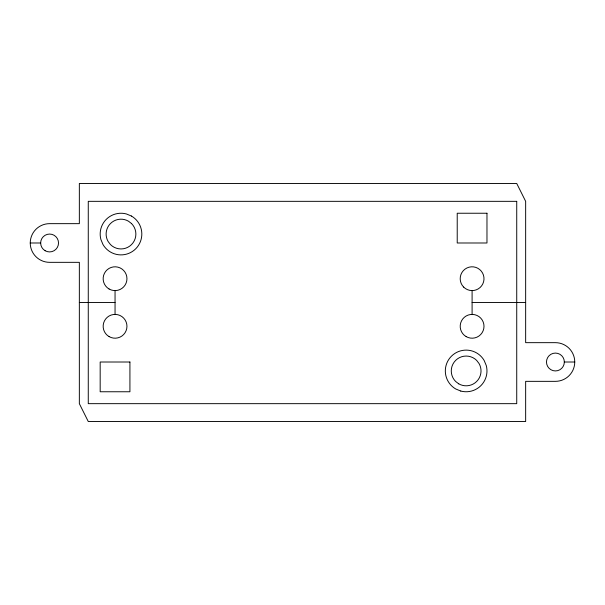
<?xml version="1.0" encoding="UTF-8"?>
<svg xmlns="http://www.w3.org/2000/svg" width="605" height="605" viewBox="0 0 605 605"><rect width="100%" height="100%" fill="white"/><g stroke="black" fill="none" stroke-linecap="round" stroke-linejoin="round"><path stroke-width="0.91" d="M30.25 242.991A19.337 19.337 0 0 0 49.587 262.336L79.346 262.336L79.346 403.664L88.269 421.519L525.654 421.519L525.654 381.347L555.413 381.347A19.337 19.337 0 0 0 574.75 362.009A19.337 19.337 0 0 0 555.413 342.664L525.654 342.664L525.654 201.336L516.731 183.481L79.346 183.481L79.346 223.653L49.587 223.653A19.337 19.337 0 0 0 30.25 242.991L40.664 242.991M79.346 302.5L115.048 302.5M472.097 302.5L525.654 302.5M564.336 362.009A8.924 8.924 0 0 0 550.943 354.28A8.924 8.924 0 0 0 550.943 369.738A8.924 8.924 0 0 0 564.336 362.009L574.75 362.009M472.097 290.597L472.097 314.403M115.048 290.597L115.048 314.403M516.731 201.336L88.269 201.336L88.269 403.664L516.731 403.664L516.731 201.336M486.972 213.24L457.221 213.24L457.221 242.991L486.972 242.991L486.972 213.24M129.924 362.009L100.173 362.009L100.173 391.76L129.924 391.76L129.924 362.009M131.414 216.03L126.392 213.951A20.827 20.827 0 0 0 100.884 239.459L102.963 244.48A20.827 20.827 0 0 0 135.724 248.791A20.827 20.827 0 0 0 131.414 216.03M460.76 391.049L455.731 388.97A20.827 20.827 0 0 1 451.421 356.209A20.827 20.827 0 0 1 484.181 360.519L486.269 365.541A20.827 20.827 0 0 1 460.76 391.049M458.711 383.82L455.625 381.452A14.875 14.875 0 0 1 455.625 360.414A14.875 14.875 0 0 1 476.664 360.414L479.031 363.499A14.875 14.875 0 0 1 458.711 383.82M131.519 223.548L128.441 221.18A14.875 14.875 0 0 0 108.114 241.501L110.481 244.586A14.875 14.875 0 0 0 131.519 244.586A14.875 14.875 0 0 0 131.519 223.548M466.145 336.607A11.903 11.903 0 0 0 484 326.307A11.903 11.903 0 0 0 466.145 315.999A11.903 11.903 0 0 0 466.145 336.607M463.68 287.11A11.903 11.903 0 0 0 483.592 281.779A11.903 11.903 0 0 0 469.019 267.198A11.903 11.903 0 0 0 463.68 287.11M109.097 289.001A11.903 11.903 0 0 0 126.952 278.693A11.903 11.903 0 0 0 109.097 268.393A11.903 11.903 0 0 0 109.097 289.001M109.097 336.607A11.903 11.903 0 0 0 126.952 326.307A11.903 11.903 0 0 0 109.097 315.999A11.903 11.903 0 0 0 109.097 336.607M45.125 250.72A8.924 8.924 0 0 0 58.519 242.991A8.924 8.924 0 0 0 45.125 235.262A8.924 8.924 0 0 0 45.125 250.72"/></g></svg>
